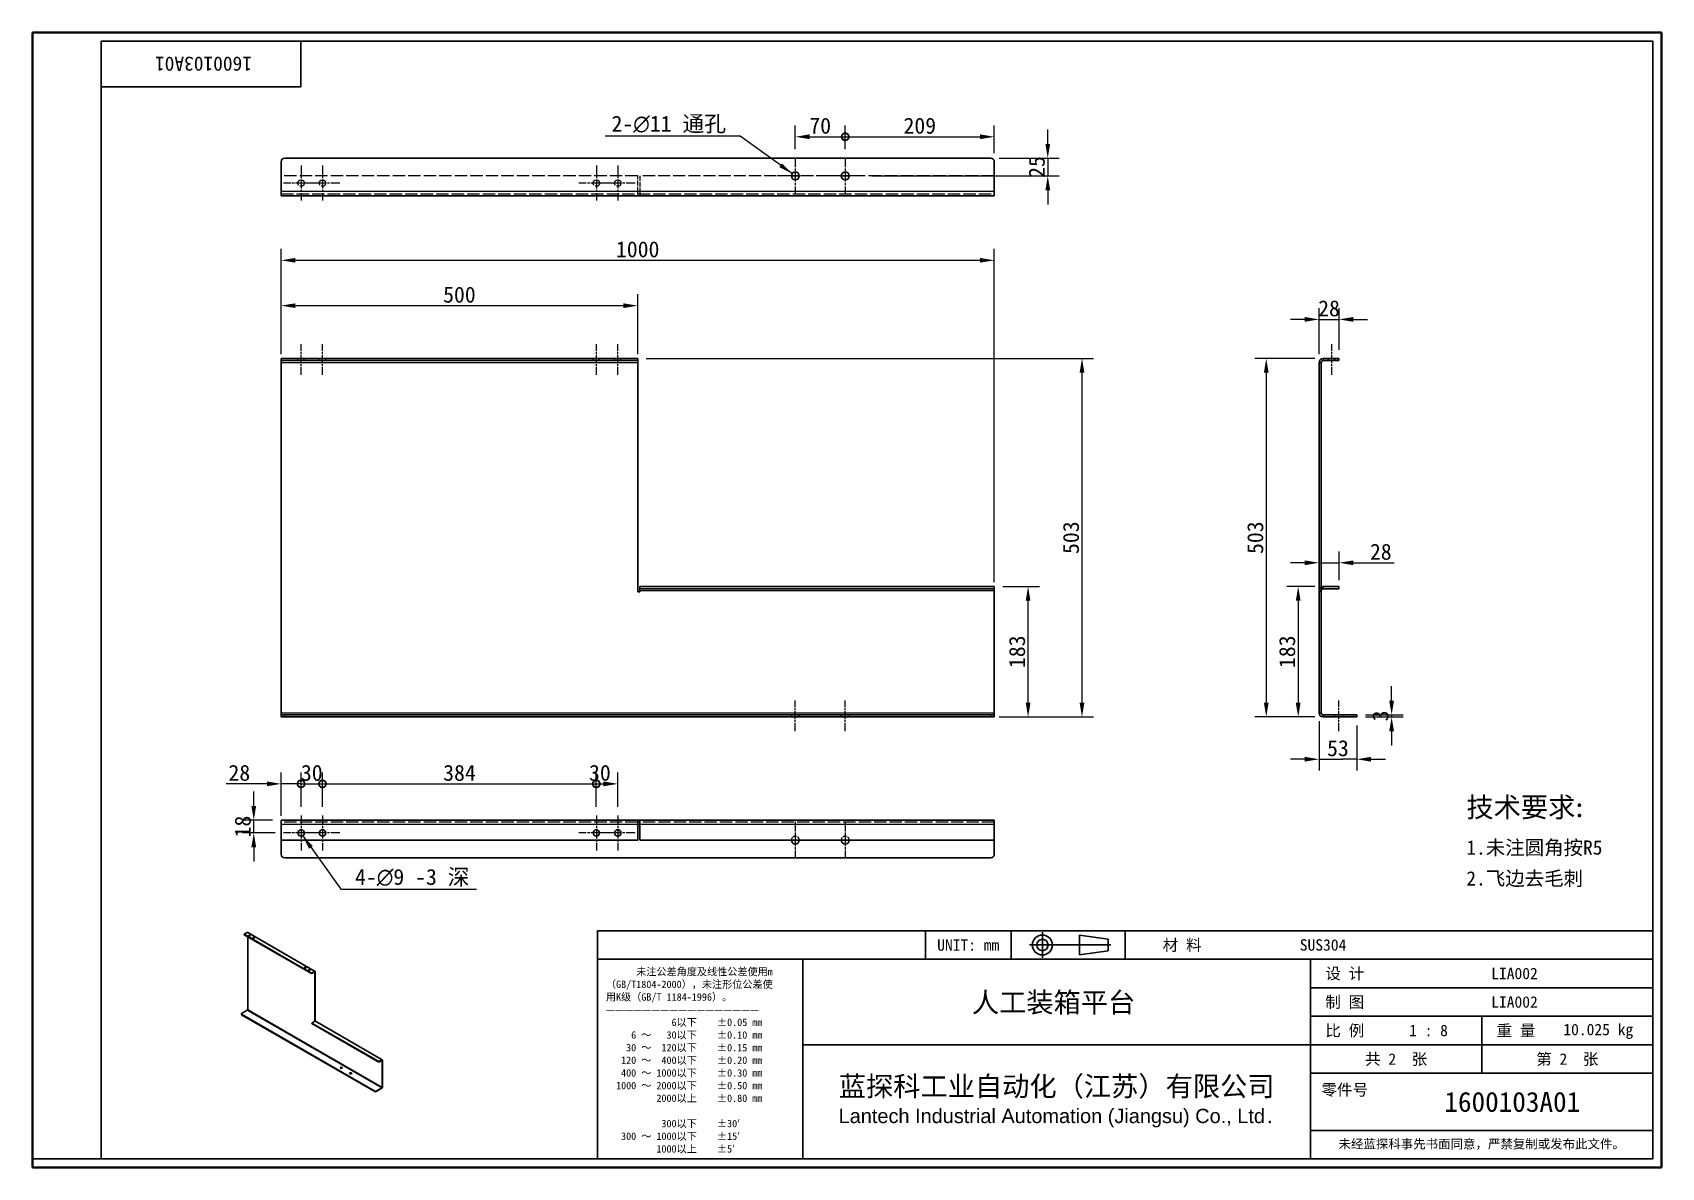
# Model space of a CAD drawing. Header units: millimetres. Extents: x 48 to 2332, y 44 to 1636.
import ezdxf
from ezdxf.enums import TextEntityAlignment as Align

# ---------------------------------------------------------------- set-up
doc = ezdxf.new("R2010")
doc.units = ezdxf.units.MM
doc.header["$LTSCALE"] = 8
doc.linetypes.add('CHAIN', pattern=[0.3543, 0.2362, -0.0295, 0.0591, -0.0295])
doc.linetypes.add('DASHED', pattern=[0.2067, 0.1654, -0.0413])
for name, color, linetype, lineweight in [('1', 7, 'Continuous', 18), ('可见 (ISO)', 7, 'Continuous', 25), ('可见窄的 (ISO)', 7, 'Continuous', 18), ('图框 (ISO)', 7, 'Continuous', 35), ('标题 (ISO)', 7, 'Continuous', 25)]:
    doc.layers.add(name, color=color, linetype=linetype, lineweight=lineweight)
for name, color, linetype, lineweight, true_color in [('中心标记 (ISO)', 1, 'CHAIN', 18, 0xff0000), ('中心线 (ISO)', 1, 'CHAIN', 18, 0xff0000), ('尺寸 (ISO)', 7, 'Continuous', 18, 0x008000), ('符号 (ISO)', 7, 'Continuous', 18, 0x008000), ('隐藏 (ISO)', 5, 'DASHED', 18, 0x0000ff), ('隐藏窄的 (ISO)', 5, 'DASHED', 18, 0x0000ff)]:
    doc.layers.add(name, color=color, linetype=linetype, lineweight=lineweight, true_color=true_color)
doc.styles.add('文本样式164', font='SimSun.ttf')
doc.styles.add('文本样式165', font='SimSun.ttf')
doc.styles.add('文本样式74', font='SimSun.ttf')
doc.styles.add('最新国标', font='simfang.ttf')
doc.styles.add('注释文本 (ISO)', font='simfang.ttf')
doc.dimstyles.new('默认 (GB)', dxfattribs={"dimscale": 8, "dimtxt": 2.8, "dimasz": 2.5, "dimexe": 2, "dimexo": 1.5, "dimgap": 0.5, "dimtad": 1, "dimtoh": 1, "dimdsep": 46, "dimtxsty": '最新国标', "dimcen": 0.09, "dimdle": 10, "dimclrd": 256, "dimclre": 256, "dimclrt": 256, "dimaunit": 1, "dimadec": 3, "dimazin": 2, "dimtfac": 0.535714, "dimtdec": 3, "dimtmove": 0, "dimatfit": 3, "dimfxl": 0, "dimtolj": 1, "dimlwd": -1, "dimlwe": -1, "dimarcsym": 0})
doc.dimstyles.new('默认 (GB)$7', dxfattribs={"dimscale": 8, "dimtxt": 2.8, "dimasz": 2.5, "dimexe": 2, "dimexo": 1.5, "dimgap": 0.5, "dimtad": 1, "dimtoh": 1, "dimdsep": 46, "dimtxsty": '最新国标', "dimcen": 0.09, "dimdle": 10, "dimclrd": 256, "dimclre": 256, "dimclrt": 256, "dimaunit": 1, "dimadec": 3, "dimazin": 2, "dimtfac": 0.535714, "dimtdec": 3, "dimtmove": 0, "dimatfit": 3, "dimfxl": 0, "dimtolj": 1, "dimlwd": -1, "dimlwe": -1, "dimarcsym": 0})

# ---------------------------------------------------------------- blocks, each defined once
blk = doc.blocks.new('图框 最新国标')
at = {"layer": '图框 (ISO)'}
for p, q in [((6, 7), (6, 204.5)), ((6, 204.5), (291.5, 204.5)), ((291.5, 204.5), (291.5, 5.5)), ((6, 7), (6, 5.5)), ((6, 7), (6, 5.5)), ((291.5, 5.5), (6, 5.5))]:
    blk.add_line(p, q, dxfattribs=at)
at = {"layer": '图框 (ISO)', "color": 7, "linetype": 'Continuous', "lineweight": 25}
for p, q in [((18, 203), (290, 203)), ((18, 7), (18, 203)), ((18, 203), (290, 203)), ((53, 203), (53, 195)), ((290, 203), (290, 7)), ((290, 203), (290, 7)), ((53, 195), (18, 195)), ((290, 7), (6, 7)), ((290, 7), (18, 7))]:
    blk.add_line(p, q, dxfattribs=at)
at = {"layer": '图框 (ISO)', "style": '文本样式74'}
blk.add_attdef('零件代号_001', (44.46, 200.25), '', height=2.5, rotation=180, dxfattribs=at)
blk = doc.blocks.new('标题栏 最新国标')
at = {"layer": '标题 (ISO)'}
for p, q in [((381.98, -183.84), (196.98, -183.84)), ((196.98, -183.84), (196.98, -223.84)), ((254.48, -183.84), (254.48, -188.84)), ((269.48, -183.84), (269.48, -188.84)), ((281.48, -188.09), (281.48, -184.59)), ((281.48, -184.59), (286.48, -185.34)), ((286.48, -185.34), (286.48, -187.34)), ((289.48, -183.84), (289.48, -188.84)), ((381.98, -223.84), (381.98, -183.84)), ((383.48, -183.84), (383.48, -225.34)), ((286.48, -187.34), (281.48, -188.09)), ((196.98, -188.84), (381.98, -188.84)), ((232.98, -188.84), (232.98, -223.84)), ((321.98, -188.84), (321.98, -223.84)), ((321.98, -193.84), (381.98, -193.84)), ((321.98, -198.84), (381.98, -198.84)), ((351.98, -198.84), (351.98, -208.84)), ((321.98, -203.84), (232.98, -203.84)), ((321.98, -203.84), (381.98, -203.84)), ((321.98, -208.84), (381.98, -208.84)), ((321.98, -218.84), (381.98, -218.84)), ((196.98, -223.84), (381.98, -223.84)), ((383.48, -225.34), (196.98, -225.34))]:
    blk.add_line(p, q, dxfattribs=at)
at = {"layer": '标题 (ISO)', "linetype": 'CHAIN', "ltscale": 5.000333}
blk.add_line((274.98, -184.09), (274.98, -188.59), dxfattribs=at)
at = {"layer": '标题 (ISO)', "linetype": 'CHAIN', "ltscale": 15.834605}
blk.add_line((272.73, -186.34), (286.98, -186.34), dxfattribs=at)
at = {"layer": '标题 (ISO)'}
for radius in [1.75, 1]:
    blk.add_circle((274.98, -186.34), radius, dxfattribs=at)
at = {"layer": '1', "style": '文本样式164'}
for s, p in [('UNIT: mm', (261.98, -186.34)), ('材 料', (299.48, -186.34)), ('设 计', (327.98, -191.34)), ('制 图', (327.98, -196.34)), ('比 例', (327.98, -201.34)), ('重 量', (357.98, -201.34)), ('共 2  张', (336.98, -206.34)), ('第 2  张', (366.98, -206.34))]:
    blk.add_text(s, height=2, dxfattribs=at).set_placement(p, align=Align.MIDDLE_CENTER)
at = {"layer": '标题 (ISO)', "style": '注释文本 (ISO)'}
for s, insert, char_height, attachment_point, line_spacing_factor in [('\\fSimSun|b0|i0;{\\H1.3000;      未注公差角度及线性公差使用m\\P}\\fSimSun|b0|i0;{\\H1.3000;（GB/T1804-2000），未注形位公差使\\P}\\fSimSun|b0|i0;{\\H1.3000;用K级（GB/T 1184-1996）。\\P}\\fSimSun|b0|i0;{\\H1.3000;—————————————————\\P}\\fSimSun|b0|i0;{\\H1.3000;             6以下    ±0.05 mm\\P}\\fSimSun|b0|i0;{\\H1.3000;     6 ～   30以下    ±0.10 mm\\P}\\fSimSun|b0|i0;{\\H1.3000;    30 ～  120以下    ±0.15 mm\\P}\\fSimSun|b0|i0;{\\H1.3000;   120 ～  400以下    ±0.20 mm\\P}\\fSimSun|b0|i0;{\\H1.3000;   400 ～ 1000以下    ±0.30 mm\\P}\\fSimSun|b0|i0;{\\H1.3000;  1000 ～ 2000以下    ±0.50 mm\\P}\\fSimSun|b0|i0;{\\H1.3000;          2000以上    ±0.80 mm\\P}\\fSimSun|b0|i0;{\\H1.3000;\\P}\\fSimSun|b0|i0;{\\H1.3000;           300以下    ±30′\\P}\\fSimSun|b0|i0;{\\H1.3000;   300 ～ 1000以下    ±15′\\P}\\fSimSun|b0|i0;{\\H1.3000;          1000以上    ±5′}', (198.48, -206.63), 1.3, 4, 1.023913), ('{\\fMicrosoft YaHei|b0|i0|c134|p34;\\H1.75x;蓝探科工业自动化（江苏）有限公司\\P\\fArial|b0|i0|c0|p34;\\H0.71429x;Lantech Industrial Automation (Jiangsu) Co., Ltd\\fFangSong|b0|i0|c134|p49;.\\H1.15195x; }', (277.48, -213.84), 2, 5, 0.978695)]:
    blk.add_mtext(s, dxfattribs=dict(at, insert=insert, char_height=char_height, attachment_point=attachment_point, line_spacing_factor=line_spacing_factor))
at = {"layer": '标题 (ISO)', "attachment_point": 5, "style": '注释文本 (ISO)'}
for s, insert, char_height in [('\\fFangSong|b0|i0;零件号', (327.98, -211.84), 2), ('\\fSimSun|b0|i0;{\\H1.6000;未经蓝探科事先书面同意，严禁复制或发布此文件。}', (351.98, -221.34), 1.6)]:
    blk.add_mtext(s, dxfattribs=dict(at, insert=insert, char_height=char_height))
at = {"layer": '标题 (ISO)'}
for tag, p, height, style in [('材料_001', (320.09, -187.33), 2, '注释文本 (ISO)'), ('设计人_001', (353.65, -192.33), 2, '注释文本 (ISO)'), ('库存编号_001', (262.62, -198.15), 3.5, '文本样式165'), ('设计人_001', (353.65, -197.33), 2, '注释文本 (ISO)'), ('视图比例_001', (339.26, -202.33), 2, '注释文本 (ISO)'), ('质量\\P3;_001', (366.29, -202.16), 2, '注释文本 (ISO)'), ('零件代号_001', (345.44, -215.59), 3.5, '文本样式165')]:
    blk.add_attdef(tag, p, '', height=height, dxfattribs=dict(at, style=style))
blk = doc.blocks.new('*D5')
at = {"layer": 'Defpoints', "color": 0, "transparency": 16777216}
for p in [(1857.9, 1178.9), (1777.9, 675.9), (1857.9, 675.9)]:
    blk.add_point(p, dxfattribs=at)
at = {"layer": '尺寸 (ISO)', "color": 116, "true_color": 0x00803f, "transparency": 16777216}
for p, q in [((1845.9, 1178.9), (1761.9, 1178.9)), ((1777.9, 1158.9), (1777.9, 695.9)), ((1845.9, 675.9), (1761.9, 675.9))]:
    blk.add_line(p, q, dxfattribs=at)
for points in [[(1774.6, 1158.9), (1781.2, 1158.9), (1777.9, 1178.9)], [(1774.6, 695.9), (1781.2, 695.9), (1777.9, 675.9)]]:
    blk.add_solid(points, dxfattribs=at)
at = {"layer": '尺寸 (ISO)', "transparency": 16777216, "insert": (1762.6, 927.4), "char_height": 22.4, "attachment_point": 5, "rotation": 90, "style": '最新国标'}
blk.add_mtext('\\A1;503', dxfattribs=at)
blk = doc.blocks.new('*D6')
at = {"layer": 'Defpoints', "color": 0, "transparency": 16777216}
for p in [(1879.9, 1233.6), (1851.9, 1172.9), (1879.9, 1178.9)]:
    blk.add_point(p, dxfattribs=at)
at = {"layer": '尺寸 (ISO)', "color": 116, "true_color": 0x00803f, "transparency": 16777216}
for p, q in [((1831.9, 1233.6), (1811.9, 1233.6)), ((1851.9, 1184.9), (1851.9, 1249.6)), ((1851.9, 1233.6), (1879.9, 1233.6)), ((1879.9, 1190.9), (1879.9, 1249.6)), ((1899.9, 1233.6), (1919.9, 1233.6))]:
    blk.add_line(p, q, dxfattribs=at)
for points in [[(1831.9, 1237), (1831.9, 1230.3), (1851.9, 1233.6)], [(1899.9, 1237), (1899.9, 1230.3), (1879.9, 1233.6)]]:
    blk.add_solid(points, dxfattribs=at)
at = {"layer": '尺寸 (ISO)', "transparency": 16777216, "insert": (1865.9, 1249), "char_height": 22.4, "attachment_point": 5, "style": '最新国标'}
blk.add_mtext('\\A1;28', dxfattribs=at)
blk = doc.blocks.new('*D7')
at = {"layer": 'Defpoints', "color": 0, "transparency": 16777216}
for p in [(1857.9, 858.9), (1822.7, 675.9), (1857.9, 675.9)]:
    blk.add_point(p, dxfattribs=at)
at = {"layer": '尺寸 (ISO)', "color": 116, "true_color": 0x00803f, "transparency": 16777216}
for p, q in [((1845.9, 858.9), (1806.7, 858.9)), ((1822.7, 838.9), (1822.7, 695.9)), ((1845.9, 675.9), (1806.7, 675.9))]:
    blk.add_line(p, q, dxfattribs=at)
for points in [[(1819.3, 838.9), (1826, 838.9), (1822.7, 858.9)], [(1819.3, 695.9), (1826, 695.9), (1822.7, 675.9)]]:
    blk.add_solid(points, dxfattribs=at)
at = {"layer": '尺寸 (ISO)', "transparency": 16777216, "insert": (1807.3, 767.4), "char_height": 22.4, "attachment_point": 5, "rotation": 90, "style": '最新国标'}
blk.add_mtext('\\A1;183', dxfattribs=at)
blk = doc.blocks.new('*D8')
at = {"layer": 'Defpoints', "color": 0, "transparency": 16777216}
for p in [(1879.9, 892.2), (1851.9, 882.9), (1879.9, 855.9)]:
    blk.add_point(p, dxfattribs=at)
at = {"layer": '尺寸 (ISO)', "color": 116, "true_color": 0x00803f, "transparency": 16777216}
for p, q in [((1831.9, 892.2), (1811.9, 892.2)), ((1851.9, 892.2), (1879.9, 892.2)), ((1879.9, 867.9), (1879.9, 908.2)), ((1899.9, 892.2), (1957.1, 892.2))]:
    blk.add_line(p, q, dxfattribs=at)
for points in [[(1831.9, 895.5), (1831.9, 888.9), (1851.9, 892.2)], [(1899.9, 895.5), (1899.9, 888.9), (1879.9, 892.2)]]:
    blk.add_solid(points, dxfattribs=at)
at = {"layer": '尺寸 (ISO)', "transparency": 16777216, "insert": (1938.5, 907.5), "char_height": 22.4, "attachment_point": 5, "style": '最新国标'}
blk.add_mtext('\\A1;28', dxfattribs=at)
blk = doc.blocks.new('*D9')
at = {"layer": 'Defpoints', "color": 0, "transparency": 16777216}
for p in [(1851.9, 681.9), (1904.9, 675.9), (1904.9, 616.6)]:
    blk.add_point(p, dxfattribs=at)
at = {"layer": '尺寸 (ISO)', "color": 116, "true_color": 0x00803f, "transparency": 16777216}
for p, q in [((1851.9, 669.9), (1851.9, 600.6)), ((1904.9, 663.9), (1904.9, 600.6)), ((1831.9, 616.6), (1811.9, 616.6)), ((1851.9, 616.6), (1871.9, 616.6)), ((1871.9, 616.6), (1884.9, 616.6)), ((1904.9, 616.6), (1884.9, 616.6)), ((1924.9, 616.6), (1944.9, 616.6))]:
    blk.add_line(p, q, dxfattribs=at)
for points in [[(1831.9, 620), (1831.9, 613.3), (1851.9, 616.6)], [(1924.9, 620), (1924.9, 613.3), (1904.9, 616.6)]]:
    blk.add_solid(points, dxfattribs=at)
at = {"layer": '尺寸 (ISO)', "transparency": 16777216, "insert": (1878.4, 632), "char_height": 22.4, "attachment_point": 5, "style": '最新国标'}
blk.add_mtext('\\A1;53', dxfattribs=at)
blk = doc.blocks.new('*D10')
at = {"layer": 'Defpoints', "color": 0, "transparency": 16777216}
for p in [(1904.9, 678.9), (1904.9, 675.9), (1953.7, 675.9)]:
    blk.add_point(p, dxfattribs=at)
at = {"layer": '尺寸 (ISO)', "color": 116, "true_color": 0x00803f, "transparency": 16777216}
for p, q in [((1953.7, 698.9), (1953.7, 718.9)), ((1916.9, 678.9), (1969.7, 678.9)), ((1916.9, 675.9), (1969.7, 675.9)), ((1953.7, 678.9), (1953.7, 675.9)), ((1953.7, 655.9), (1953.7, 635.9))]:
    blk.add_line(p, q, dxfattribs=at)
for points in [[(1950.3, 698.9), (1957, 698.9), (1953.7, 678.9)], [(1950.3, 655.9), (1957, 655.9), (1953.7, 675.9)]]:
    blk.add_solid(points, dxfattribs=at)
at = {"layer": '尺寸 (ISO)', "transparency": 16777216, "insert": (1938.3, 677.4), "char_height": 22.4, "attachment_point": 5, "rotation": 90, "style": '最新国标'}
blk.add_mtext('\\A1;3', dxfattribs=at)
blk = doc.blocks.new('*D11')
at = {"layer": 'Defpoints', "color": 0, "transparency": 16777216}
for p in [(1396.5, 1316.5), (396.5, 1172.9), (1396.5, 852.9)]:
    blk.add_point(p, dxfattribs=at)
at = {"layer": '尺寸 (ISO)', "color": 116, "true_color": 0x00803f, "transparency": 16777216}
for p, q in [((396.5, 1184.9), (396.5, 1332.5)), ((1396.5, 864.9), (1396.5, 1332.5)), ((416.5, 1316.5), (1376.5, 1316.5))]:
    blk.add_line(p, q, dxfattribs=at)
for points in [[(416.5, 1319.8), (416.5, 1313.2), (396.5, 1316.5)], [(1376.5, 1319.8), (1376.5, 1313.2), (1396.5, 1316.5)]]:
    blk.add_solid(points, dxfattribs=at)
at = {"layer": '尺寸 (ISO)', "transparency": 16777216, "insert": (896.5, 1331.8), "char_height": 22.4, "attachment_point": 5, "style": '最新国标'}
blk.add_mtext('\\A1;1000', dxfattribs=at)
blk = doc.blocks.new('*D12')
at = {"layer": 'Defpoints', "color": 0, "transparency": 16777216}
for p in [(896.5, 1252.9), (396.5, 1172.9), (896.5, 1172.9)]:
    blk.add_point(p, dxfattribs=at)
at = {"layer": '尺寸 (ISO)', "color": 116, "true_color": 0x00803f, "transparency": 16777216}
for p, q in [((396.5, 1184.9), (396.5, 1268.9)), ((896.5, 1184.9), (896.5, 1268.9)), ((416.5, 1252.9), (876.5, 1252.9))]:
    blk.add_line(p, q, dxfattribs=at)
for points in [[(416.5, 1256.2), (416.5, 1249.6), (396.5, 1252.9)], [(876.5, 1256.2), (876.5, 1249.6), (896.5, 1252.9)]]:
    blk.add_solid(points, dxfattribs=at)
at = {"layer": '尺寸 (ISO)', "transparency": 16777216, "insert": (646.5, 1268.2), "char_height": 22.4, "attachment_point": 5, "style": '最新国标'}
blk.add_mtext('\\A1;500', dxfattribs=at)
blk = doc.blocks.new('*D13')
at = {"layer": 'Defpoints', "color": 0, "transparency": 16777216}
for p in [(1396.5, 858.9), (1443.9, 858.9), (1391.5, 675.9)]:
    blk.add_point(p, dxfattribs=at)
at = {"layer": '尺寸 (ISO)', "color": 116, "true_color": 0x00803f, "transparency": 16777216}
for p, q in [((1408.5, 858.9), (1459.9, 858.9)), ((1443.9, 695.9), (1443.9, 838.9)), ((1403.5, 675.9), (1459.9, 675.9))]:
    blk.add_line(p, q, dxfattribs=at)
for points in [[(1440.6, 838.9), (1447.3, 838.9), (1443.9, 858.9)], [(1440.6, 695.9), (1447.3, 695.9), (1443.9, 675.9)]]:
    blk.add_solid(points, dxfattribs=at)
at = {"layer": '尺寸 (ISO)', "transparency": 16777216, "insert": (1428.6, 767.4), "char_height": 22.4, "attachment_point": 5, "rotation": 90, "style": '最新国标'}
blk.add_mtext('\\A1;183', dxfattribs=at)
blk = doc.blocks.new('*D14')
at = {"layer": 'Defpoints', "color": 0, "transparency": 16777216}
for p in [(896.5, 1178.9), (1391.5, 675.9), (1519.5, 675.9)]:
    blk.add_point(p, dxfattribs=at)
at = {"layer": '尺寸 (ISO)', "color": 116, "true_color": 0x00803f, "transparency": 16777216}
for p, q in [((908.5, 1178.9), (1535.5, 1178.9)), ((1519.5, 1158.9), (1519.5, 695.9)), ((1403.5, 675.9), (1535.5, 675.9))]:
    blk.add_line(p, q, dxfattribs=at)
for points in [[(1516.2, 1158.9), (1522.9, 1158.9), (1519.5, 1178.9)], [(1516.2, 695.9), (1522.9, 695.9), (1519.5, 675.9)]]:
    blk.add_solid(points, dxfattribs=at)
at = {"layer": '尺寸 (ISO)', "transparency": 16777216, "insert": (1504.2, 927.4), "char_height": 22.4, "attachment_point": 5, "rotation": 90, "style": '最新国标'}
blk.add_mtext('\\A1;503', dxfattribs=at)
blk = doc.blocks.new('_DotSmall')
at = {"color": 0, "linetype": 'ByBlock', "const_width": 0.5}
blk.add_lwpolyline([(-0.0625, 0, 1), (0.0625, 0, 1)], format="xyb", close=True, dxfattribs=at)
blk = doc.blocks.new('*D15')
at = {"layer": 'Defpoints', "color": 0, "transparency": 16777216}
for p in [(1187.5, 1489.8), (1117.5, 1460.4), (1187.5, 1460.4)]:
    blk.add_point(p, dxfattribs=at)
at = {"layer": '尺寸 (ISO)', "color": 116, "true_color": 0x00803f, "transparency": 16777216}
for p, q in [((1117.5, 1472.4), (1117.5, 1505.8)), ((1137.5, 1489.8), (1187.5, 1489.8)), ((1187.5, 1472.4), (1187.5, 1505.8))]:
    blk.add_line(p, q, dxfattribs=at)
blk.add_solid([(1137.5, 1493.2), (1137.5, 1486.5), (1117.5, 1489.8)], dxfattribs=at)
at = {"layer": '尺寸 (ISO)', "color": 116, "true_color": 0x00803f, "transparency": 16777216, "xscale": 20, "yscale": 20, "zscale": 20}
blk.add_blockref('_DotSmall', (1187.5, 1489.8), dxfattribs=at)
at = {"layer": '尺寸 (ISO)', "transparency": 16777216, "insert": (1152.4, 1505.2), "char_height": 22.4, "attachment_point": 5, "style": '最新国标'}
blk.add_mtext('\\A1;70', dxfattribs=at)
blk = doc.blocks.new('*D17')
at = {"layer": 'Defpoints', "color": 0, "transparency": 16777216}
for p in [(1396.5, 1489.8), (1187.5, 1460.4), (1396.5, 1454.9)]:
    blk.add_point(p, dxfattribs=at)
at = {"layer": '尺寸 (ISO)', "color": 116, "true_color": 0x00803f, "transparency": 16777216}
for p, q in [((1187.5, 1472.4), (1187.5, 1505.8)), ((1187.5, 1489.8), (1376.5, 1489.8)), ((1396.5, 1466.9), (1396.5, 1505.8))]:
    blk.add_line(p, q, dxfattribs=at)
blk.add_solid([(1376.5, 1493.2), (1376.5, 1486.5), (1396.5, 1489.8)], dxfattribs=at)
at = {"layer": '尺寸 (ISO)', "color": 116, "true_color": 0x00803f, "transparency": 16777216, "xscale": 20, "yscale": 20, "zscale": 20, "rotation": 180}
blk.add_blockref('_DotSmall', (1187.5, 1489.8), dxfattribs=at)
at = {"layer": '尺寸 (ISO)', "transparency": 16777216, "insert": (1292.1, 1505.2), "char_height": 22.4, "attachment_point": 5, "style": '最新国标'}
blk.add_mtext('\\A1;209', dxfattribs=at)
blk = doc.blocks.new('*D18')
at = {"layer": 'Defpoints', "color": 0, "transparency": 16777216}
for p in [(1391.5, 1459.9), (1213, 1434.9), (1471.5, 1434.9)]:
    blk.add_point(p, dxfattribs=at)
at = {"layer": '尺寸 (ISO)', "color": 116, "true_color": 0x00803f, "transparency": 16777216}
for p, q in [((1471.5, 1479.9), (1471.5, 1499.9)), ((1403.5, 1459.9), (1487.5, 1459.9)), ((1471.5, 1459.9), (1471.5, 1434.9)), ((1225, 1434.9), (1487.5, 1434.9)), ((1471.5, 1414.9), (1471.5, 1394.9))]:
    blk.add_line(p, q, dxfattribs=at)
for points in [[(1468.2, 1479.9), (1474.9, 1479.9), (1471.5, 1459.9)], [(1468.2, 1414.9), (1474.9, 1414.9), (1471.5, 1434.9)]]:
    blk.add_solid(points, dxfattribs=at)
at = {"layer": '尺寸 (ISO)', "transparency": 16777216, "insert": (1456.2, 1447.4), "char_height": 22.4, "attachment_point": 5, "rotation": 90, "style": '最新国标'}
blk.add_mtext('\\A1;25', dxfattribs=at)
blk = doc.blocks.new('*D19')
at = {"layer": 'Defpoints', "color": 0, "transparency": 16777216}
for p in [(424.5, 582.1), (424.5, 537.7), (396.5, 525.2)]:
    blk.add_point(p, dxfattribs=at)
at = {"layer": '尺寸 (ISO)', "color": 116, "true_color": 0x00803f, "transparency": 16777216}
for p, q in [((396.5, 537.2), (396.5, 598.1)), ((424.5, 549.7), (424.5, 598.1)), ((376.5, 582.1), (319.3, 582.1)), ((424.5, 582.1), (396.5, 582.1)), ((424.5, 582.1), (464.5, 582.1))]:
    blk.add_line(p, q, dxfattribs=at)
blk.add_solid([(376.5, 585.4), (376.5, 578.7), (396.5, 582.1)], dxfattribs=at)
at = {"layer": '尺寸 (ISO)', "color": 116, "true_color": 0x00803f, "transparency": 16777216, "xscale": 20, "yscale": 20, "zscale": 20, "rotation": 180}
blk.add_blockref('_DotSmall', (424.5, 582.1), dxfattribs=at)
at = {"layer": '尺寸 (ISO)', "transparency": 16777216, "insert": (337.9, 597.4), "char_height": 22.4, "attachment_point": 5, "style": '最新国标'}
blk.add_mtext('\\A1;28', dxfattribs=at)
blk = doc.blocks.new('*D20')
at = {"layer": 'Defpoints', "color": 0, "transparency": 16777216}
for p in [(454.5, 582.1), (424.5, 537.7), (454.5, 537.7)]:
    blk.add_point(p, dxfattribs=at)
at = {"layer": '尺寸 (ISO)', "color": 116, "true_color": 0x00803f, "transparency": 16777216}
for p, q in [((424.5, 549.7), (424.5, 598.1)), ((454.5, 549.7), (454.5, 598.1)), ((424.5, 582.1), (454.5, 582.1))]:
    blk.add_line(p, q, dxfattribs=at)
at = {"layer": '尺寸 (ISO)', "color": 116, "true_color": 0x00803f, "transparency": 16777216, "xscale": 20, "yscale": 20, "zscale": 20, "rotation": 180}
blk.add_blockref('_DotSmall', (424.5, 582.1), dxfattribs=at)
at = {"layer": '尺寸 (ISO)', "color": 116, "true_color": 0x00803f, "transparency": 16777216, "xscale": 20, "yscale": 20, "zscale": 20}
blk.add_blockref('_DotSmall', (454.5, 582.1), dxfattribs=at)
at = {"layer": '尺寸 (ISO)', "transparency": 16777216, "insert": (439.5, 597.4), "char_height": 22.4, "attachment_point": 5, "style": '最新国标'}
blk.add_mtext('\\A1;30', dxfattribs=at)
blk = doc.blocks.new('*D21')
at = {"layer": 'Defpoints', "color": 0, "transparency": 16777216}
for p in [(838.5, 582.1), (454.5, 537.7), (838.5, 537.7)]:
    blk.add_point(p, dxfattribs=at)
at = {"layer": '尺寸 (ISO)', "color": 116, "true_color": 0x00803f, "transparency": 16777216}
for p, q in [((454.5, 549.7), (454.5, 598.1)), ((838.5, 549.7), (838.5, 598.1)), ((454.5, 582.1), (838.5, 582.1))]:
    blk.add_line(p, q, dxfattribs=at)
at = {"layer": '尺寸 (ISO)', "color": 116, "true_color": 0x00803f, "transparency": 16777216, "xscale": 20, "yscale": 20, "zscale": 20, "rotation": 180}
blk.add_blockref('_DotSmall', (454.5, 582.1), dxfattribs=at)
at = {"layer": '尺寸 (ISO)', "color": 116, "true_color": 0x00803f, "transparency": 16777216, "xscale": 20, "yscale": 20, "zscale": 20}
blk.add_blockref('_DotSmall', (838.5, 582.1), dxfattribs=at)
at = {"layer": '尺寸 (ISO)', "transparency": 16777216, "insert": (646.6, 597.4), "char_height": 22.4, "attachment_point": 5, "style": '最新国标'}
blk.add_mtext('\\A1;384', dxfattribs=at)
blk = doc.blocks.new('*D22')
at = {"layer": 'Defpoints', "color": 0, "transparency": 16777216}
for p in [(868.5, 582.1), (838.5, 537.7), (868.5, 537.7)]:
    blk.add_point(p, dxfattribs=at)
at = {"layer": '尺寸 (ISO)', "color": 116, "true_color": 0x00803f, "transparency": 16777216}
for p, q in [((838.5, 549.7), (838.5, 598.1)), ((868.5, 549.7), (868.5, 598.1)), ((838.5, 582.1), (848.5, 582.1))]:
    blk.add_line(p, q, dxfattribs=at)
blk.add_solid([(848.5, 585.4), (848.5, 578.7), (868.5, 582.1)], dxfattribs=at)
at = {"layer": '尺寸 (ISO)', "color": 116, "true_color": 0x00803f, "transparency": 16777216, "xscale": 20, "yscale": 20, "zscale": 20, "rotation": 180}
blk.add_blockref('_DotSmall', (838.5, 582.1), dxfattribs=at)
at = {"layer": '尺寸 (ISO)', "transparency": 16777216, "insert": (843.5, 597.4), "char_height": 22.4, "attachment_point": 5, "style": '最新国标'}
blk.add_mtext('\\A1;30', dxfattribs=at)
blk = doc.blocks.new('*D23')
at = {"layer": 'Defpoints', "color": 0, "transparency": 16777216}
for p in [(358.2, 531.2), (396.5, 531.2), (400, 513.2)]:
    blk.add_point(p, dxfattribs=at)
at = {"layer": '尺寸 (ISO)', "color": 116, "true_color": 0x00803f, "transparency": 16777216}
for p, q in [((358.2, 551.2), (358.2, 571.2)), ((384.5, 531.2), (342.2, 531.2)), ((358.2, 513.2), (358.2, 531.2)), ((388, 513.2), (342.2, 513.2)), ((358.2, 493.2), (358.2, 473.2))]:
    blk.add_line(p, q, dxfattribs=at)
for points in [[(354.8, 551.2), (361.5, 551.2), (358.2, 531.2)], [(354.8, 493.2), (361.5, 493.2), (358.2, 513.2)]]:
    blk.add_solid(points, dxfattribs=at)
at = {"layer": '尺寸 (ISO)', "transparency": 16777216, "insert": (342.8, 522.2), "char_height": 22.4, "attachment_point": 5, "rotation": 90, "style": '最新国标'}
blk.add_mtext('\\A1;18', dxfattribs=at)

msp = doc.modelspace()

# ---------------------------------------------------------------- linework, layer by layer
at = {"layer": '中心标记 (ISO)', "ltscale": 6.806046}
for p, q in [((424.524, 1449.367), (424.524, 1400.367)), ((454.524, 1449.367), (454.524, 1400.367)), ((838.524, 1449.367), (838.524, 1400.367)), ((868.524, 1449.367), (868.524, 1400.367)), ((449.024, 1424.867), (400.024, 1424.867)), ((479.024, 1424.867), (430.024, 1424.867)), ((863.024, 1424.867), (814.024, 1424.867)), ((893.024, 1424.867), (844.024, 1424.867)), ((424.524, 537.713), (424.524, 488.713)), ((454.524, 537.713), (454.524, 488.713)), ((838.524, 537.713), (838.524, 488.713)), ((868.524, 537.713), (868.524, 488.713)), ((449.024, 513.213), (400.024, 513.213)), ((479.024, 513.213), (430.024, 513.213)), ((863.024, 513.213), (814.024, 513.213)), ((893.024, 513.213), (844.024, 513.213))]:
    msp.add_line(p, q, dxfattribs=at)
at = {"layer": '中心标记 (ISO)', "ltscale": 7.083847}
for p, q in [((1117.524, 1460.367), (1117.524, 1409.367)), ((1187.524, 1460.367), (1187.524, 1409.367)), ((1143.024, 1434.867), (1092.024, 1434.867)), ((1213.024, 1434.867), (1162.024, 1434.867)), ((1117.524, 528.713), (1117.524, 477.713)), ((1187.524, 528.713), (1187.524, 477.713)), ((1143.024, 503.213), (1092.024, 503.213)), ((1213.024, 503.213), (1162.024, 503.213))]:
    msp.add_line(p, q, dxfattribs=at)
at = {"layer": '中心线 (ISO)', "ltscale": 5.97264}
for p, q in [((424.524, 1155.893), (424.524, 1198.893)), ((454.524, 1155.893), (454.524, 1198.893)), ((838.524, 1155.893), (838.524, 1198.893)), ((868.524, 1155.893), (868.524, 1198.893)), ((1869.889, 1155.893), (1869.889, 1198.893)), ((1117.524, 655.893), (1117.524, 698.893)), ((1187.524, 655.893), (1187.524, 698.893)), ((1879.889, 655.893), (1879.889, 698.893))]:
    msp.add_line(p, q, dxfattribs=at)
at = {"layer": '可见 (ISO)'}
for p, q in [((396.524, 1454.867), (396.524, 1412.867)), ((401.524, 1459.867), (1391.524, 1459.867)), ((1396.524, 1454.867), (1396.524, 1412.867)), ((1123.024, 1434.867), (1112.024, 1434.867)), ((1193.024, 1434.867), (1182.024, 1434.867)), ((396.524, 1406.867), (396.524, 1412.867)), ((1396.524, 1406.867), (396.524, 1406.867)), ((1396.524, 1406.867), (1396.524, 1412.867)), ((396.524, 1175.893), (396.524, 1178.893)), ((896.524, 1178.893), (396.524, 1178.893)), ((896.524, 1175.893), (396.524, 1175.893)), ((396.524, 1172.893), (396.524, 1175.893)), ((396.524, 681.893), (396.524, 1172.893)), ((896.524, 1175.893), (896.524, 1178.893)), ((896.524, 1172.893), (896.524, 1175.893)), ((896.524, 851.393), (896.524, 1172.893)), ((1851.889, 681.893), (1851.889, 1172.893)), ((1854.889, 681.893), (1854.889, 1172.893)), ((1879.889, 1178.893), (1857.889, 1178.893)), ((1857.889, 1175.893), (1879.889, 1175.893)), ((1879.889, 1175.893), (1879.889, 1178.893)), ((899.524, 851.393), (896.524, 851.393)), ((899.524, 855.893), (899.524, 858.893)), ((1396.524, 858.893), (899.524, 858.893)), ((899.524, 855.893), (899.524, 852.893)), ((1396.524, 855.893), (899.524, 855.893)), ((899.524, 852.893), (899.524, 851.393)), ((1396.524, 855.893), (1396.524, 858.893)), ((1396.524, 852.893), (1396.524, 855.893)), ((1396.524, 852.893), (1396.524, 681.893)), ((1879.889, 858.893), (1857.889, 858.893)), ((1879.889, 855.893), (1857.889, 855.893)), ((1879.889, 855.893), (1879.889, 858.893)), ((396.524, 678.893), (396.524, 681.893)), ((396.524, 678.893), (401.524, 678.893)), ((396.524, 678.893), (396.524, 675.893)), ((401.524, 675.893), (396.524, 675.893)), ((1391.524, 678.893), (401.524, 678.893)), ((401.524, 675.893), (1391.524, 675.893)), ((1391.524, 678.893), (1396.524, 678.893)), ((1396.524, 675.893), (1391.524, 675.893)), ((1396.524, 681.893), (1396.524, 678.893)), ((1396.524, 675.893), (1396.524, 678.893)), ((1899.889, 678.893), (1857.889, 678.893)), ((1899.889, 675.893), (1857.889, 675.893)), ((1899.889, 678.893), (1904.889, 678.893)), ((1904.889, 675.893), (1899.889, 675.893)), ((1904.889, 675.893), (1904.889, 678.893)), ((396.524, 531.213), (896.524, 531.213)), ((396.524, 531.213), (396.524, 525.213)), ((896.524, 525.213), (896.524, 531.213)), ((896.524, 531.213), (899.524, 531.213)), ((899.524, 528.213), (896.524, 528.213)), ((899.524, 531.213), (1396.524, 531.213)), ((899.524, 531.213), (899.524, 525.213)), ((1396.524, 525.213), (1396.524, 531.213)), ((396.524, 503.213), (396.524, 525.213)), ((896.524, 503.213), (396.524, 503.213)), ((396.524, 483.213), (396.524, 503.213)), ((896.524, 525.213), (896.524, 503.213)), ((899.524, 503.213), (899.524, 525.213)), ((1396.524, 503.213), (899.524, 503.213)), ((1396.524, 525.213), (1396.524, 503.213)), ((1396.524, 503.213), (1396.524, 483.213)), ((1391.524, 478.213), (401.524, 478.213)), ((344.908, 371.024), (349.056, 373.419)), ((344.908, 370.371), (344.908, 371.024)), ((439.188, 316.591), (344.908, 371.024)), ((439.188, 315.938), (344.908, 370.371)), ((349.622, 265.533), (349.622, 367.649)), ((349.856, 373.498), (444.137, 319.065)), ((443.337, 318.986), (439.188, 316.591)), ((443.337, 318.333), (439.188, 315.938)), ((439.188, 315.938), (439.188, 316.591)), ((443.903, 248.985), (443.903, 318.006)), ((444.468, 318.333), (444.468, 249.137)), ((340.746, 258.783), (340.746, 259.436)), ((341.136, 259.981), (349.056, 264.553)), ((527.813, 151.114), (341.136, 258.892)), ((341.136, 258.239), (527.813, 150.461)), ((439.754, 246.59), (443.903, 248.985)), ((439.754, 245.937), (439.754, 246.59)), ((533.469, 192.484), (439.754, 246.59)), ((533.469, 191.83), (439.754, 245.937)), ((444.703, 249.064), (538.418, 194.958)), ((537.618, 194.879), (533.469, 192.484)), ((537.618, 194.225), (533.469, 191.83)), ((533.469, 191.83), (533.469, 192.484)), ((538.183, 193.899), (538.183, 156.667)), ((538.749, 156.993), (538.749, 194.225)), ((537.618, 155.687), (529.698, 151.114)), ((529.698, 150.461), (537.618, 155.034))]:
    msp.add_line(p, q, dxfattribs=at)
for centre, radius in [((1117.524, 1434.867), 5.5), ((1187.524, 1434.867), 5.5), ((424.524, 513.213), 4.5), ((454.524, 513.213), 4.5), ((838.524, 513.213), 4.5), ((868.524, 513.213), 4.5)]:
    msp.add_circle(centre, radius, dxfattribs=at)
for centre, radius, start, end in [((401.524, 1454.867), 5, 90, 180), ((1391.524, 1454.867), 5, 0, 90), ((1857.889, 1172.893), 6, 90, 180), ((1857.889, 1172.893), 3, 90, 180), ((1857.889, 852.893), 6, 90, 120), ((1857.889, 852.893), 3, 90, 180), ((1857.889, 681.893), 6, 180, 270), ((1857.889, 681.893), 3, 180, 270), ((1117.524, 503.213), 5.5, 180, 0), ((1187.524, 503.213), 5.5, 180, 0), ((401.524, 483.213), 5, 180, 270), ((1391.524, 483.213), 5, 270, 0)]:
    msp.add_arc(centre, radius, start, end, dxfattribs=at)
for centre, major_axis, start_param, end_param in [((349.056, 372.113), (0.8, 1.386), 0, 0.78539816), ((352.073, 368.411), (-1.2, 0), 3.63247533, 5.79230263), ((357.73, 365.145), (-1.2, 0), 3.63247533, 5.79230263), ((430.138, 323.341), (-1.2, 0), 3.63247533, 5.79230263), ((435.794, 320.075), (-1.2, 0), 3.63247533, 5.79230263), ((443.337, 317.68), (0.8, 1.386), 5.49778714, 7.06858347), ((443.337, 317.68), (0.4, 0.693), 5.49778714, 7.06858347), ((342.079, 259.436), (-1.333, 0), 5.49778714, 7.06858347), ((342.079, 258.783), (-1.333, 0), 0, 0.78539816), ((349.056, 265.206), (0.4, 0.693), 3.92699082, 5.49778714), ((443.903, 247.679), (0.8, 1.386), 0, 0.78539816), ((480.861, 183.012), (-1.467, 0), 3.53755322, 5.88722474), ((537.618, 193.572), (0.8, 1.386), 5.49778714, 7.06858347), ((537.618, 193.572), (0.4, 0.693), 5.49778714, 7.06858347), ((494.06, 175.392), (-1.467, 0), 3.53755322, 5.88722474), ((528.755, 151.659), (-1.333, 0), 0.78539816, 2.35619449), ((528.755, 151.006), (1.333, 0), 3.92699082, 5.49778714), ((537.618, 156.34), (0.8, 1.386), 3.92699082, 5.49778714), ((537.618, 156.34), (-0.4, -0.693), 0.78539816, 2.35619449)]:
    msp.add_ellipse(centre, major_axis=major_axis, ratio=0.57735027, start_param=start_param, end_param=end_param, dxfattribs=at)
for centre, major_axis in [((352.073, 369.065), (-1.2, 0)), ((357.73, 365.799), (-1.2, 0)), ((430.138, 323.994), (-1.2, 0)), ((435.794, 320.728), (-1.2, 0)), ((480.861, 183.665), (-1.467, 0)), ((494.06, 176.045), (-1.467, 0))]:
    msp.add_ellipse(centre, major_axis=major_axis, ratio=0.57735027, dxfattribs=at)
at = {"layer": '可见窄的 (ISO)'}
for p, q in [((1396.524, 1412.867), (396.524, 1412.867)), ((896.524, 1172.893), (396.524, 1172.893)), ((1854.889, 1172.893), (1851.889, 1172.893)), ((1857.889, 1178.893), (1857.889, 1175.893)), ((1396.524, 852.893), (899.524, 852.893)), ((1857.889, 858.893), (1857.889, 855.893)), ((396.524, 681.893), (1396.524, 681.893)), ((401.524, 675.893), (401.524, 678.893)), ((1391.524, 678.893), (1391.524, 675.893)), ((1851.889, 681.893), (1854.889, 681.893)), ((1857.889, 675.893), (1857.889, 678.893)), ((1899.889, 678.893), (1899.889, 675.893)), ((896.524, 525.213), (396.524, 525.213)), ((896.524, 525.213), (899.524, 525.213)), ((1396.524, 525.213), (899.524, 525.213)), ((443.337, 318.986), (349.056, 373.419)), ((443.337, 318.333), (443.337, 318.986)), ((443.903, 318.006), (443.337, 318.333)), ((444.468, 318.333), (443.903, 318.006)), ((341.136, 258.239), (341.136, 258.892)), ((349.056, 264.553), (537.618, 155.687)), ((349.622, 265.533), (538.183, 156.667)), ((537.618, 194.879), (443.903, 248.985)), ((537.618, 194.225), (537.618, 194.879)), ((538.183, 193.899), (537.618, 194.225)), ((538.749, 194.225), (538.183, 193.899)), ((527.813, 151.114), (527.813, 150.461)), ((529.698, 150.461), (529.698, 151.114)), ((537.618, 155.687), (537.618, 155.034)), ((538.183, 156.667), (538.749, 156.993))]:
    msp.add_line(p, q, dxfattribs=at)
at = {"layer": '隐藏 (ISO)', "ltscale": 13.146547}
for p, q in [((896.524, 1434.867), (396.524, 1434.867)), ((396.524, 1409.867), (1396.524, 1409.867)), ((896.524, 528.213), (396.524, 528.213))]:
    msp.add_line(p, q, dxfattribs=at)
at = {"layer": '隐藏 (ISO)', "ltscale": 5.237816}
for p, q in [((896.524, 1412.867), (896.524, 1434.867)), ((899.524, 1434.867), (899.524, 1412.867))]:
    msp.add_line(p, q, dxfattribs=at)
at = {"layer": '隐藏 (ISO)', "ltscale": 12.85075}
msp.add_line((1112.024, 1434.867), (899.524, 1434.867), dxfattribs=at)
at = {"layer": '隐藏 (ISO)', "ltscale": 11.893243}
msp.add_line((1182.024, 1434.867), (1123.024, 1434.867), dxfattribs=at)
at = {"layer": '隐藏 (ISO)', "ltscale": 13.67387}
msp.add_line((1396.524, 1434.867), (1193.024, 1434.867), dxfattribs=at)
at = {"layer": '隐藏 (ISO)', "ltscale": 1.121859}
for p, q in [((896.524, 1409.867), (896.524, 1412.867)), ((899.524, 1412.867), (899.524, 1409.867))]:
    msp.add_line(p, q, dxfattribs=at)
at = {"layer": '隐藏 (ISO)', "ltscale": 0.714161}
for p, q in [((896.524, 1409.867), (896.524, 1406.867)), ((899.524, 1409.867), (899.524, 1406.867)), ((420.024, 1175.893), (420.024, 1178.893)), ((429.024, 1175.893), (429.024, 1178.893)), ((450.024, 1175.893), (450.024, 1178.893)), ((459.024, 1175.893), (459.024, 1178.893)), ((834.024, 1175.893), (834.024, 1178.893)), ((843.024, 1175.893), (843.024, 1178.893)), ((864.024, 1175.893), (864.024, 1178.893)), ((873.024, 1175.893), (873.024, 1178.893)), ((1865.389, 1175.893), (1865.389, 1178.893)), ((1874.389, 1175.893), (1874.389, 1178.893)), ((1854.889, 851.393), (1851.889, 851.393)), ((1112.024, 675.893), (1112.024, 678.893)), ((1123.024, 675.893), (1123.024, 678.893)), ((1182.024, 675.893), (1182.024, 678.893)), ((1193.024, 675.893), (1193.024, 678.893)), ((1874.389, 675.893), (1874.389, 678.893)), ((1885.389, 675.893), (1885.389, 678.893))]:
    msp.add_line(p, q, dxfattribs=at)
at = {"layer": '隐藏 (ISO)', "ltscale": 13.067668}
msp.add_line((1396.524, 528.213), (899.524, 528.213), dxfattribs=at)
at = {"layer": '隐藏 (ISO)', "ltscale": 6.731654}
for centre in [(424.524, 1424.867), (454.524, 1424.867), (838.524, 1424.867), (868.524, 1424.867)]:
    msp.add_circle(centre, 4.5, dxfattribs=at)
at = {"layer": '隐藏 (ISO)', "ltscale": 1.495845}
msp.add_arc((1857.889, 852.893), 6, 120, 180, dxfattribs=at)
at = {"layer": '隐藏 (ISO)', "ltscale": 4.11375}
for centre in [(1117.524, 503.213), (1187.524, 503.213)]:
    msp.add_arc(centre, 5.5, 0, 180, dxfattribs=at)
at = {"layer": '隐藏窄的 (ISO)', "ltscale": 0.714161}
msp.add_line((1854.889, 852.893), (1851.889, 852.893), dxfattribs=at)

# ---------------------------------------------------------------- block references
at = {"xscale": 8, "yscale": 8, "zscale": 8}
msp.add_blockref('图框 最新国标', (0, 0), dxfattribs=at).add_auto_attribs({'零件代号_001': '1600103A01'})
ref = msp.add_blockref('标题栏 最新国标', (-735.86, 1846.754), dxfattribs=dict(xscale=8, yscale=8, zscale=8))
ref.add_attrib('零件代号_001', '1600103A01', (2027.654, 122), dxfattribs={"layer": '标题 (ISO)', "height": 28, "style": '文本样式165'})
ref.add_attrib('库存编号_001', '人工装箱平台', (1365.117, 261.531), dxfattribs={"layer": '标题 (ISO)', "height": 28, "style": '文本样式165'})
ref.add_attrib('质量\\P3;_001', '10.025 kg', (2194.469, 229.463), dxfattribs={"layer": '标题 (ISO)', "height": 16, "style": '注释文本 (ISO)'})
ref.add_attrib('视图比例_001', '1 : 8', (1978.194, 228.137), dxfattribs={"layer": '标题 (ISO)', "height": 16, "style": '注释文本 (ISO)'})
ref.add_attrib('设计人_001', 'LIA002', (2093.349, 308.091), dxfattribs={"layer": '标题 (ISO)', "height": 16, "style": '注释文本 (ISO)'})
ref.add_attrib('设计人_001', 'LIA002', (2093.349, 268.091), dxfattribs={"layer": '标题 (ISO)', "height": 16, "style": '注释文本 (ISO)'})
ref.add_attrib('材料_001', 'SUS304', (1824.891, 348.091), dxfattribs={"layer": '标题 (ISO)', "height": 16, "style": '注释文本 (ISO)'})

# ---------------------------------------------------------------- texts
at = {"layer": '符号 (ISO)'}
for s, insert, char_height, width, attachment_point, line_spacing_factor, style in [('2-\\fAIGDT|b0|i0;{\\H22.4000;n}\\fFangSong|b0|i0;{\\H22.4000;11 通孔}', (1020.327, 1494.532), 22.4, 177.76804, 9, 0.49, '最新国标'), ('{\\H1.75x;技术要求\\fCalibri|b0|i0|c0|p34;:\\fFangSong|b0|i0|c134|p49;\\P\\H0.71429x;1.未注圆角按R5\\P2.飞边去毛刺\\P}', (2058.5, 500.275), 16, 209.59064, 4, 1.298045, '注释文本 (ISO)'), ('4-\\fAIGDT|b0|i0;{\\H22.4000;n}\\fFangSong|b0|i0;{\\H22.4000;9 -3 深}', (500.229, 438.014), 22.4, 177.76804, 7, 0.49, '最新国标')]:
    msp.add_mtext(s, dxfattribs=dict(at, insert=insert, char_height=char_height, width=width, attachment_point=attachment_point, line_spacing_factor=line_spacing_factor, style=style))

# ---------------------------------------------------------------- dimensions: what is measured, and where the dimension line sits
at = {"layer": '尺寸 (ISO)', "color": 116, "true_color": 0x00803f}
for base, p1, p2, angle, override, picture, middle in [((1187.524, 1489.84), (1117.524, 1460.367), (1187.524, 1460.367), 180, {"dimgap": 0.5, "dimtoh": 0, "dimdec": 2, "dimblk2": 'DotSmall', "dimsah": 1, "dimdle": 0, "dimtol": 0, "dimlim": 0, "dimtp": 0, "dimtm": 0, "dimtdec": 3, "dimtofl": 0, "dimatfit": 1}, '*D15', (1152.444, 1489.84)), ((1396.524, 1489.84), (1187.524, 1460.367), (1396.524, 1454.867), 180, {"dimgap": 0.5, "dimtoh": 0, "dimdec": 2, "dimblk1": 'DotSmall', "dimsah": 1, "dimdle": 0, "dimtol": 0, "dimlim": 0, "dimtp": 0, "dimtm": 0, "dimtdec": 3, "dimtofl": 0, "dimatfit": 1}, '*D17', (1292.104, 1489.84)), ((1471.524, 1434.867), (1391.524, 1459.867), (1213.024, 1434.867), 270, {"dimgap": 0.5, "dimtoh": 0, "dimdec": 2, "dimtol": 0, "dimlim": 0, "dimtp": 0, "dimtm": 0, "dimtdec": 3, "dimtofl": 1, "dimatfit": 1}, '*D18', (1471.524, 1447.367)), ((1519.524, 675.893), (896.524, 1178.893), (1391.524, 675.893), 90, {"dimgap": 0.5, "dimtoh": 0, "dimdec": 2, "dimtol": 0, "dimlim": 0, "dimtp": 0, "dimtm": 0, "dimtdec": 3, "dimtofl": 0, "dimatfit": 1}, '*D14', (1519.524, 927.393)), ((1777.889, 675.893), (1857.889, 1178.893), (1857.889, 675.893), 90, {"dimgap": 0.5, "dimtoh": 0, "dimdec": 2, "dimtol": 0, "dimlim": 0, "dimtp": 0, "dimtm": 0, "dimtdec": 3, "dimtofl": 0, "dimatfit": 1}, '*D5', (1777.889, 927.393)), ((1443.92, 858.893), (1391.524, 675.893), (1396.524, 858.893), 270, {"dimgap": 0.5, "dimtoh": 0, "dimdec": 2, "dimtol": 0, "dimlim": 0, "dimtp": 0, "dimtm": 0, "dimtdec": 3, "dimtofl": 0, "dimatfit": 1}, '*D13', (1443.92, 767.393)), ((1822.655, 675.893), (1857.889, 858.893), (1857.889, 675.893), 90, {"dimgap": 0.5, "dimtoh": 0, "dimdec": 2, "dimtol": 0, "dimlim": 0, "dimtp": 0, "dimtm": 0, "dimtdec": 3, "dimtofl": 0, "dimatfit": 1}, '*D7', (1822.655, 767.393)), ((1953.667, 675.893), (1904.889, 678.893), (1904.889, 675.893), 90, {"dimgap": 0.5, "dimtoh": 0, "dimdec": 2, "dimtol": 0, "dimlim": 0, "dimtp": 0, "dimtm": 0, "dimtdec": 3, "dimtofl": 1, "dimatfit": 1}, '*D10', (1953.667, 677.393)), ((424.524, 582.066), (396.524, 525.213), (424.524, 537.713), 180, {"dimgap": 0.5, "dimtoh": 0, "dimdec": 2, "dimblk2": 'DotSmall', "dimsah": 1, "dimdle": 0, "dimtol": 0, "dimlim": 0, "dimtp": 0, "dimtm": 0, "dimtdec": 3, "dimtofl": 1, "dimatfit": 1}, '*D19', (337.932, 582.066)), ((454.524, 582.066), (424.524, 537.713), (454.524, 537.713), 180, {"dimgap": 0.5, "dimtoh": 0, "dimdec": 2, "dimblk1": 'DotSmall', "dimblk2": 'DotSmall', "dimsah": 1, "dimdle": 0, "dimtol": 0, "dimlim": 0, "dimtp": 0, "dimtm": 0, "dimtdec": 3, "dimtofl": 1, "dimatfit": 1}, '*D20', (439.524, 582.066)), ((838.524, 582.066), (454.524, 537.713), (838.524, 537.713), 180, {"dimgap": 0.5, "dimtoh": 0, "dimdec": 2, "dimblk1": 'DotSmall', "dimblk2": 'DotSmall', "dimsah": 1, "dimdle": 0, "dimtol": 0, "dimlim": 0, "dimtp": 0, "dimtm": 0, "dimtdec": 3, "dimtofl": 0, "dimatfit": 1}, '*D21', (646.604, 582.066)), ((868.524, 582.066), (838.524, 537.713), (868.524, 537.713), 180, {"dimgap": 0.5, "dimtoh": 0, "dimdec": 2, "dimblk1": 'DotSmall', "dimsah": 1, "dimdle": 0, "dimtol": 0, "dimlim": 0, "dimtp": 0, "dimtm": 0, "dimtdec": 3, "dimtofl": 1, "dimatfit": 1}, '*D22', (843.524, 582.066)), ((358.173, 531.213), (400.024, 513.213), (396.524, 531.213), 90, {"dimgap": 0.5, "dimtoh": 0, "dimdec": 2, "dimtol": 0, "dimlim": 0, "dimtp": 0, "dimtm": 0, "dimtdec": 3, "dimtofl": 1, "dimatfit": 1}, '*D23', (358.173, 522.213))]:
    dim = msp.add_linear_dim(base=base, p1=p1, p2=p2, angle=angle, dimstyle='默认 (GB)', override=override, dxfattribs=at)
    dim.commit()
    dim.dimension.update_dxf_attribs({"geometry": picture, "text_midpoint": middle, "dimtype": 160})
for base, p1, p2, override, picture, middle in [((1396.524, 1316.499), (396.524, 1172.893), (1396.524, 852.893), {"dimgap": 0.5, "dimtoh": 0, "dimdec": 2, "dimtol": 0, "dimlim": 0, "dimtp": 0, "dimtm": 0, "dimtdec": 3, "dimtofl": 0, "dimatfit": 1}, '*D11', (896.524, 1316.499)), ((896.524, 1252.893), (396.524, 1172.893), (896.524, 1172.893), {"dimgap": 0.5, "dimtoh": 0, "dimdec": 2, "dimtol": 0, "dimlim": 0, "dimtp": 0, "dimtm": 0, "dimtdec": 3, "dimtofl": 0, "dimatfit": 1}, '*D12', (646.524, 1252.893)), ((1879.889, 1233.622), (1851.889, 1172.893), (1879.889, 1178.893), {"dimgap": 0.5, "dimtoh": 0, "dimdec": 2, "dimtol": 0, "dimlim": 0, "dimtp": 0, "dimtm": 0, "dimtdec": 3, "dimtofl": 1, "dimatfit": 1}, '*D6', (1865.889, 1233.622)), ((1879.889, 892.184), (1851.889, 882.862), (1879.889, 855.893), {"dimgap": 0.5, "dimtoh": 0, "dimdec": 2, "dimse1": 1, "dimtol": 0, "dimlim": 0, "dimtp": 0, "dimtm": 0, "dimtdec": 3, "dimtofl": 1, "dimatfit": 1}, '*D8', (1938.481, 892.184)), ((1904.889, 616.644), (1851.889, 681.893), (1904.889, 675.893), {"dimgap": 0.5, "dimtoh": 0, "dimdec": 2, "dimtol": 0, "dimlim": 0, "dimtp": 0, "dimtm": 0, "dimtdec": 3, "dimtofl": 0}, '*D9', (1878.389, 616.644))]:
    dim = msp.add_linear_dim(base=base, p1=p1, p2=p2, dimstyle='默认 (GB)', override=override, dxfattribs=at)
    dim.commit()
    dim.dimension.update_dxf_attribs({"geometry": picture, "text_midpoint": middle, "dimtype": 160})

# ---------------------------------------------------------------- leaders
at = {"layer": '符号 (ISO)', "annotation_type": 0, "has_hookline": 1}
for points, hookline_direction, text_width in [([(1113.075, 1438.102), (1040.327, 1490.799), (1020.327, 1490.799)], 1, 169.288), ([(426.735, 509.294), (480.229, 434.281), (500.229, 434.281)], 0, 170.184)]:
    msp.add_leader(points, dimstyle='默认 (GB)$7', override={"dimgap": 0, "dimtad": 1}, dxfattribs=dict(at, hookline_direction=hookline_direction, text_width=text_width))

doc.saveas('drawing.dxf')
